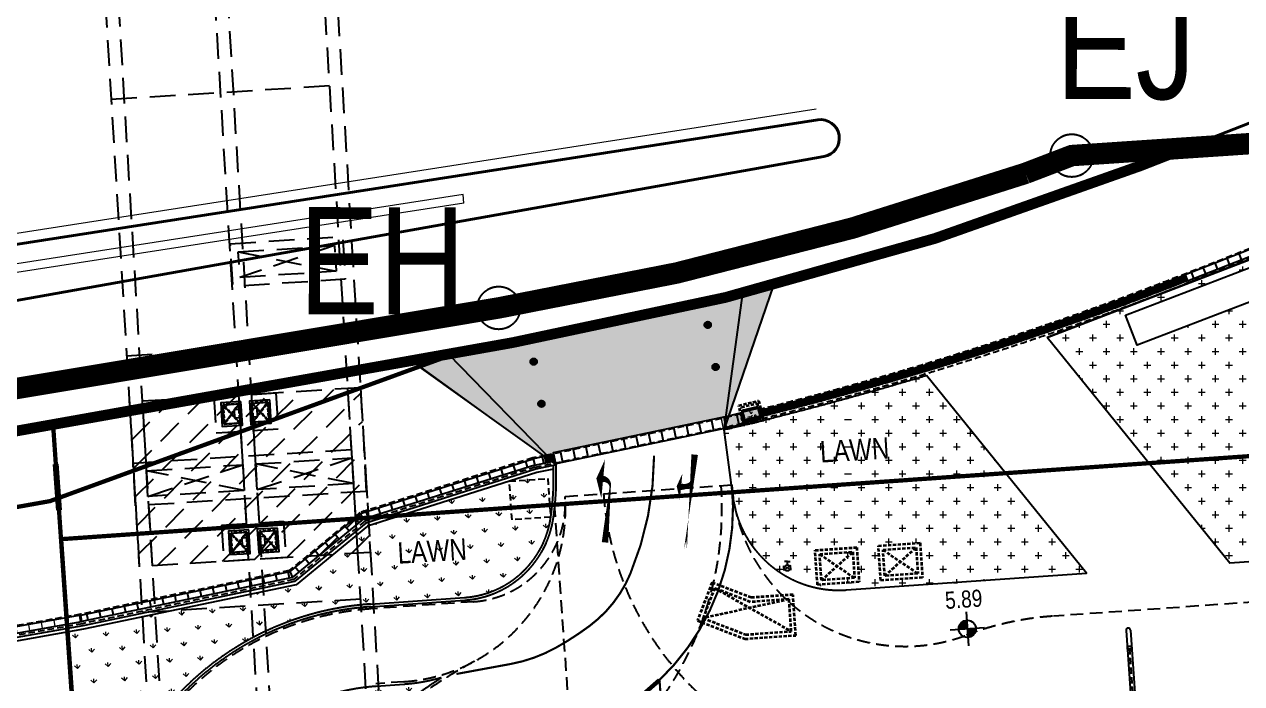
# Model space of a CAD drawing. Header units: millimetres. Extents: x 834681283 to 835686922, y 817551134 to 819407044.
# Drawn here: x 835510607 to 835567402, y 818195962 to 818226744 of the extents above; entities that cross this region are included whole.
import ezdxf
from ezdxf.enums import TextEntityAlignment as Align
from ezdxf.xclip import XClip

# ---------------------------------------------------------------- set-up
doc = ezdxf.new("R2010")
doc.units = ezdxf.units.MM
doc.header["$LTSCALE"] = 1200
doc.header["$MEASUREMENT"] = 0
doc.header["$XCLIPFRAME"] = 0
for name, pattern in [('12027_SITE$0$DGN Style 4', [76.563414, 38.257796, -19.128898, 0.047822, -19.128898]), ('12027_SITE$0$HIDDEN', [0.375, 0.25, -0.125]), ('P01-MAAN-P-EVA$0$DGN Style 4', [76.563414, 38.257796, -19.128898, 0.047822, -19.128898]), ('P01-MAAN-P-EVA$0$HIDDENX2', [0.75, 0.5, -0.25]), ('P01-MAGP-EVA-GREENERY$0$DASHED', [0.75, 0.5, -0.25]), ('P01-MAGP-EVA-GREENERY$0$DASHEDX2', [1.5, 1, -0.5]), ('P01-MAGP-EVA-GREENERY$0$DOT', [0.25, 0, -0.25]), ('P01-MAGP-EVA-GREENERY$0$HIDDEN', [0.375, 0.25, -0.125]), ('P01-MAGP-EVA-GREENERY$0$HIDDEN2', [0.1875, 0.125, -0.0625]), ('P01-MAGP-EVA-GREENERY$0$HIDDENX2', [0.75, 0.5, -0.25]), ('P01-MAGP-EVA-GREENERY$0$M_RM1104', [6, 4, -2]), ('P01-MAGP-EVA-GREENERY$0$M_RM1106', [0.9, 0.6, -0.3]), ('SITE BOUNDARY$0$CENTER', [2, 1.25, -0.25, 0.25, -0.25]), ('SITE BOUNDARY$0$DASHDOT', [1, 0.5, -0.25, 0, -0.25]), ('SITE BOUNDARY$0$PHANTOM', [2.5, 1.25, -0.25, 0.25, -0.25, 0.25, -0.25])]:
    doc.linetypes.add(name, pattern=pattern)
doc.layers.get('Defpoints').update_dxf_attribs({"color": 15})
for name, color, linetype, lineweight in [('12027_SITE$0$AR-SIMS_BL_', 1, '12027_SITE$0$DGN Style 4', 140), ('12027_SITE$0$MCA180__', 7, 'Continuous', 0), ('12027_SITE$0$MCA813__', 7, 'Continuous', 0), ('12027_SITE$0$MCA832_S', 7, 'Continuous', 0), ('P01-MAAN-P-EVA$0$AR-F-LEV_AR_BS_', 4, 'Continuous', 25), ('P01-MAAN-P-EVA$0$AR-SIMS_BL_', 1, 'P01-MAAN-P-EVA$0$DGN Style 4', 140), ('P01-MAGP-EVA-GREENERY$0$AR-HATCH_AR_', 8, 'Continuous', 13), ('P01-MAGP-EVA-GREENERY$0$DR-FLD', 8, 'Continuous', 25), ('P01-MAGP-EVA-GREENERY$0$DR-PIT', 8, 'P01-MAGP-EVA-GREENERY$0$HIDDEN2', 35), ('P01-MAGP-EVA-GREENERY$0$FH-AR', 3, 'Continuous', 25), ('P01-MAGP-P-RF$0$AR-ROOF_AR_BS_MI_', 3, 'Continuous', 18), ('RLP064_C061', 61, 'Continuous', 13), ('RLP064_C201', 201, 'Continuous', 13), ('SITE BOUNDARY$0$AR-SIMS_BL_400', 1, 'SITE BOUNDARY$0$PHANTOM', 140)]:
    doc.layers.add(name, color=color, linetype=linetype, lineweight=lineweight)
for name, color, linetype in [('P01-MAAN-P-EVA$0$AW-TXT-FS', 4, 'Continuous'), ('P01-MAGP-EVA-GREENERY$0$0L_BOLLARD', 8, 'Continuous'), ('P01-MAGP-EVA-GREENERY$0$0L_UTIL_MANHOLE COVER', 8, 'Continuous'), ('P01-MAGP-EVA-GREENERY$0$AR-CRASH GATE', 7, 'Continuous'), ('P01-MAGP-EVA-GREENERY$0$AR-FS-AR-EVA', 8, 'Continuous'), ('P01-MAGP-EVA-GREENERY$0$AR-LANDS_AR_MI_', 9, 'Continuous'), ('P01-MAGP-EVA-GREENERY$0$AR-ROAD_AR_BS_MI_', 9, 'Continuous'), ('P01-MAGP-EVA-GREENERY$0$BOX-CULVERT', 8, 'P01-MAGP-EVA-GREENERY$0$DASHED'), ('P01-MAGP-EVA-GREENERY$0$Landscape signage', 8, 'P01-MAGP-EVA-GREENERY$0$HIDDEN'), ('P01-MAGP-EVA-GREENERY$0$MVA_MARKING', 254, 'Continuous'), ('P01-MAGP-EVA-GREENERY$0$RLP832', 9, 'Continuous'), ('P01-MAGP-EVA-GREENERY$0$SURFACE CHANNEL', 8, 'Continuous'), ('SITE BOUNDARY$0$AR-SIMS_BL_SB_400', 4, 'SITE BOUNDARY$0$PHANTOM'), ('SITE BOUNDARY$0$XIQU-RLP0830A', 6, 'Continuous')]:
    doc.layers.add(name, color=color, linetype=linetype)
doc.layers.add('P01-MAGP-EVA-GREENERY$0$0L_UTIL_MANHOLE LID SIZE', color=8, linetype='Continuous', plot=False)
doc.layers.get('P01-MAGP-EVA-GREENERY$0$BOX-CULVERT').off()
doc.styles.add('P01-MAAN-P-EVA$0$ARIAL', font='arial.ttf', dxfattribs={"width": 0.8})
doc.styles.add('P01-MAAN-P-EVA$0$RLP-SIMPLEX', font='simplex.shx', dxfattribs={"width": 0.8})
doc.styles.add('P01-MAAN-P-EVA$0$Style-Arial', font='arial.ttf')
doc.styles.add('P01-MAGP-EVA-GREENERY$0$simplex', font='SIMPLEX.shx', dxfattribs={"width": 0.8})
doc.styles.add('SITE BOUNDARY$0$CAD_2500_2.5mm', font='arial.ttf', dxfattribs={"height": 6.25})

# ---------------------------------------------------------------- blocks, each defined once
blk = doc.blocks.new('P01-MAAN-P-EVA$0$LEV1')
for p, q in [((0, 2), (0, -2)), ((-2, 0), (2, 0)), ((-1, 0.05), (0, 0.05)), ((-0.99, 0.15), (0, 0.15)), ((-0.97, 0.25), (0, 0.25)), ((1, -0.05), (0, -0.05)), ((0.99, -0.15), (0, -0.15)), ((0.97, -0.25), (0, -0.25)), ((0.94, -0.35), (0, -0.35)), ((0.9, -0.45), (0, -0.45)), ((0.84, -0.55), (0, -0.55)), ((0.76, -0.65), (0, -0.65)), ((0.67, -0.75), (0, -0.75)), ((0.53, -0.85), (0, -0.85)), ((0.33, -0.95), (0, -0.95))]:
    blk.add_line(p, q)
blk.add_circle((0, 0), 1)
blk = doc.blocks.new('P01-MAAN-P-EVA$0$F-LEV')
for p, q in [((-0.94, 0.35), (0, 0.35)), ((-0.9, 0.45), (0, 0.45)), ((-0.84, 0.55), (0, 0.55)), ((-0.76, 0.65), (0, 0.65)), ((-0.67, 0.75), (0, 0.75)), ((-0.53, 0.85), (0, 0.85)), ((-0.33, 0.95), (0, 0.95))]:
    blk.add_line(p, q)
blk.add_blockref('P01-MAAN-P-EVA$0$LEV1', (0, 0))
at = {"style": 'P01-MAAN-P-EVA$0$RLP-SIMPLEX', "width": 0.8}
blk.add_attdef('FFL', (1.5, 1), '', height=2, dxfattribs=at)
blk = doc.blocks.new('P01-MAAN-P-EVA')
at = {"layer": 'P01-MAAN-P-EVA$0$AR-SIMS_BL_'}
blk.add_line((835518637, 818112408.8), (835512079.1, 818206216.4), dxfattribs=at)
at = {"layer": 'P01-MAAN-P-EVA$0$AR-SIMS_BL_', "linetype": 'P01-MAAN-P-EVA$0$HIDDENX2'}
blk.add_lwpolyline([(835628339.8, 818195782.3, 200, 200, 0), (835627293.7, 818210745.8, 200, 200, 0), (835512324.3, 818202708.3, 200, 200, 0), (835518637, 818112408.8, 200, 200, 0), (835527615.1, 818113036.4, 200, 200, 0), (835522348.5, 818188372.5, 200, 200, 0), (835628339.8, 818195782.3, 0, 0, 0)], format="xyseb", close=True, dxfattribs=at)
at = {"layer": 'P01-MAAN-P-EVA$0$AR-F-LEV_AR_BS_'}
ref = blk.add_blockref('P01-MAAN-P-EVA$0$F-LEV', (835554601.3, 818198523.5), dxfattribs=dict(at, xscale=399.9999999886597, yscale=400.0000000000001, zscale=400.0000000000002, rotation=3.998588288781939))
ref.add_attrib('FFL', '5.89', dxfattribs={"layer": '0', "height": 800, "rotation": 3.99859, "style": 'P01-MAAN-P-EVA$0$Style-Arial', "width": 0.8}).set_placement((835554432.9, 818199906.3), align=Align.MIDDLE)
at = {"layer": 'P01-MAAN-P-EVA$0$AW-TXT-FS', "style": 'P01-MAAN-P-EVA$0$ARIAL', "width": 0.8}
for p in [(835547760.6, 818206281.9), (835528052.2, 818201558.9)]:
    blk.add_text('LAWN', height=1000, rotation=3.41721, dxfattribs=at).set_placement(p)
blk = doc.blocks.new('12027_SITE$0$A$C313F75FB')
at = {"layer": '12027_SITE$0$MCA180__', "linetype": 'Continuous', "lineweight": 13}
for p, q in [((835225.107, 818198.058), (835144.197, 818185.465)), ((835225.138, 818197.658), (835225.107, 818198.058)), ((835225.138, 818197.658), (835143.731, 818184.988))]:
    blk.add_line(p, q, dxfattribs=at)
at = {"layer": '12027_SITE$0$MCA813__', "linetype": 'Continuous', "lineweight": 40}
for p, q in [((835256.687, 818199.396), (835277, 818207.345)), ((835241.647, 818201.543), (835144.131, 818186.366)), ((835149.16, 818183.29), (835241.933, 818199.827)), ((835144.662, 818176.393), (835227.402, 818191.142))]:
    blk.add_line(p, q, dxfattribs=at)
for centre, major_axis, start_param, end_param in [((835241.78, 818200.684), (-0.134, 0.86), 3.163592, 6.283185), ((835200.201, 818343.737), (27.201, -152.595), 0, 0.196617)]:
    blk.add_ellipse(centre, major_axis=major_axis, ratio=1, start_param=start_param, end_param=end_param, dxfattribs=at)
at = {"layer": '12027_SITE$0$MCA832_S', "lineweight": 0}
blk.add_line((835241.57, 818202.037), (835143.797, 818186.82), dxfattribs=at)
blk = doc.blocks.new('12027_SITE')
at = {"layer": '12027_SITE$0$AR-SIMS_BL_', "linetype": '12027_SITE$0$HIDDEN'}
blk.add_blockref('12027_SITE$0$A$C313F75FB', (0, 0), dxfattribs=at)
blk = doc.blocks.new('SITE BOUNDARY$0$x-boundary')
at = {"layer": 'Defpoints', "color": 30, "linetype": 'SITE BOUNDARY$0$DASHDOT', "const_width": 1, "flags": 128}
blk.add_lwpolyline([(834949.395, 818181.613), (834966.122, 818181.875), (835118.343, 818191.353), (835121.711, 818191.558, 0.347225), (835144.526, 818179.01), (835205.839, 818189.264), (835226.76, 818192.763, 0.042367), (835251.344, 818199.05), (835253.496, 818199.875), (835336.548, 818205.447), (835336.791, 818204.998), (835338.006, 818193.445), (835338.387, 818177.043), (835337.676, 818162.317), (835336.374, 818150.707), (835335.943, 818146.535), (835335.078, 818138.01), (835334.561, 818125.55), (835334.745, 818110.371), (835335.806, 818094.515), (835339.776, 818071.453), (835344.225, 818019.246), (835265.008, 818008.157), (835250.145, 818006.082), (835219.515, 818003.188), (835170.783, 817998.958), (834937.715, 817969.156), (834936.337, 817964.534), (834919.733, 817960.869), (834910.448, 817961.875), (834892.261, 817958.575), (834867.11, 817956.158), (834854.763, 817954.218), (834831.796, 817952.938), (834809.122, 817948.913), (834805.332, 817949.701), (834786.498, 817945.16), (834739.363, 817940.207), (834722.401, 817937.921), (834717.894, 817936.649), (834708.259, 817935.049), (834694.581, 817933.509), (834687.683, 817936.854), (834552.251, 817919.489), (834427.481, 817871.856), (834422.426, 817865.906), (834398.36, 817846.374), (834371.127, 817819.016), (834357.334, 817802.65), (834345.46, 817778.03), (834335.418, 817757.919, -0.305542), (834321.131, 817746.233), (834302.565, 817746.008), (834292.36, 817748.208), (834267.601, 817746.622), (834095.099, 817746.458), (834084.478, 817748.749), (834079.554, 817752.524), (834078.066, 817752.62), (834069.088, 817746.181), (834066.211, 817746.056), (834061.445, 817746.773), (834056.724, 817746.618), (834047.613, 817747.372), (834032.031, 817756.594), (834014.286, 817769.672), (833995.217, 817786.385), (833980.295, 817801.763), (833962.533, 817823.975), (833953.531, 817838.011), (833947.358, 817854.992), (833946.924, 818070.715, -0.215451), (834003.567, 818209.662), (834003.513, 818271.667), (834240.006, 818271.909), (834328.819, 818399.503), (834368.25, 818372.187), (834334.004, 818320.998), (834339.839, 818317.115, -0.414936), (834340.67, 818312.948), (834325.104, 818289.698, -0.340589), (834311.223, 818285.028, 0.384724), (834290.258, 818276.096, -0.045806), (834261.132, 818214.492), (834162.98, 818056.875, 0.235693), (834159.885, 818024.2), (834158.346, 818022.405, 0.210269), (834181.316, 818000.738), (834182.813, 818002.485, 0.231174), (834214.984, 818007.15), (834353.47, 818101.509, 0.025637), (834365.516, 818111.305), (834369.302, 818114.837), (834377.863, 818123.104, -0.417894), (834382.132, 818123.056), (834386.22, 818118.822, 0.426202), (834389.128, 818118.69), (834428.79, 818156.989, -0.5376), (834433.676, 818155.904), (834433.728, 818152.487), (834438.28, 818169.875), (834460.825, 818185.639, -0.390173), (834489.68, 818188.941), (834492.812, 818186.375), (834497.75, 818181.812, 0.125108), (834546.312, 818161.687), (834570.562, 818158.5), (834615.062, 818157.312), (834652.562, 818159.937), (834669.681, 818161.906), (834700.217, 818162.108), (834709.828, 818162.672), (834837.985, 818163.521, 0.026444), (834854.445, 818164.502, 0.001857), (834855.596, 818164.636, 0.055256), (834860.316, 818165.742, 0.231086), (834874.017, 818180.131), (834880.689, 818180.535), (834904.743, 818180.912, 0.077312), (834909.186, 818172.281, 0.267536), (834920.03, 818167.46, 0.036377), (834937.244, 818170.544, 0.249417)], format="xyb", close=True, dxfattribs=at)
at = {"layer": 'Defpoints', "color": 30}
for centre in [(835253.496, 818199.875), (835226.76, 818192.763)]:
    blk.add_circle(centre, 1, dxfattribs=at)
at = {"layer": 'Defpoints', "color": 30, "style": 'SITE BOUNDARY$0$CAD_2500_2.5mm', "oblique": 360, "width": 0.8}
for s, p in [('EJ', (835252.75, 818202.521)), ('EH', (835217.44, 818192.47))]:
    blk.add_text(s, height=5, rotation=359.9092, dxfattribs=at).set_placement(p)
blk = doc.blocks.new('SITE BOUNDARY')
at = {"layer": 'SITE BOUNDARY$0$AR-SIMS_BL_400', "ltscale": 3, "const_width": 0.2}
for points in [[(835205.968, 818187.322), (835227.402, 818191.142, 0.049194), (835256.687, 818199.396), (835258.823, 818200.232), (835285.938, 818202.051), (835285.973, 818201.416), (835309.272, 818202.672), (835309.221, 818203.614), (835336.548, 818205.448), (835336.791, 818204.998), (835338.006, 818193.445), (835338.387, 818177.043), (835337.676, 818162.317), (835336.374, 818150.707), (835335.943, 818146.535), (835335.078, 818138.01), (835334.561, 818125.55), (835334.745, 818110.371), (835335.616, 818097.309), (835212.761, 818088.72)], [(835118.338, 818191.353), (835119.728, 818191.437, 0.375991), (835144.662, 818176.393), (835205.968, 818187.322), (835212.761, 818088.72), (835125.938, 818082.65)]]:
    blk.add_lwpolyline(points, format="xyb", close=True, dxfattribs=at)
at = {"layer": 'SITE BOUNDARY$0$AR-SIMS_BL_SB_400', "ltscale": 5, "const_width": 0.5}
blk.add_lwpolyline([(835144.662, 818176.393), (835227.402, 818191.142, 0.049194), (835256.687, 818199.396), (835258.823, 818200.232), (835285.938, 818202.051), (835285.973, 818201.416), (835309.272, 818202.672), (835309.221, 818203.614), (835336.548, 818205.448), (835336.791, 818204.998), (835338.006, 818193.445), (835338.387, 818177.043), (835337.676, 818162.317), (835336.374, 818150.707), (835335.943, 818146.535), (835335.078, 818138.01), (835334.561, 818125.55), (835334.745, 818110.371), (835335.616, 818097.309), (835335.806, 818094.515), (835339.776, 818071.453)], format="xyb", dxfattribs=at)
at = {"layer": 'SITE BOUNDARY$0$XIQU-RLP0830A', "color": 212, "linetype": 'SITE BOUNDARY$0$CENTER', "ltscale": 0.8, "true_color": 0xb300b3, "const_width": 0.2}
blk.add_lwpolyline([(835330.914, 818205.071), (835309.221, 818203.62), (835309.272, 818202.672), (835285.973, 818201.416), (835285.937, 818202.064), (835270.836, 818201.054), (835270.837, 818201.037), (835258.823, 818200.231), (835256.687, 818199.395, -0.005307), (835253.611, 818198.229, -0.043875), (835227.402, 818191.141), (835224.898, 818190.695), (835205.822, 818183.743), (835192.754, 818181.413), (835202.739, 818150.94), (835191.844, 818148.372), (835179.214, 818138.785), (835194.734, 818069.578)], format="xyb", dxfattribs=at)
at = {"layer": 'Defpoints'}
blk.add_blockref('SITE BOUNDARY$0$x-boundary', (0, 0), dxfattribs=at)
blk = doc.blocks.new('P01-MAGP-P-RF')
at = {"layer": 'P01-MAGP-P-RF$0$AR-ROOF_AR_BS_MI_'}
blk.add_lwpolyline([(835256002, 818192419), (835264779, 818195785), (835265316, 818194384), (835256539, 818191019)], close=True, dxfattribs=at)
blk = doc.blocks.new('P01-MAGP-EVA-GREENERY$0$CRASH GATE')
at = {"layer": 'Defpoints', "linetype": 'P01-MAGP-EVA-GREENERY$0$HIDDEN'}
blk.add_line((0, 1287), (0, -1287), dxfattribs=at)
at = {"layer": 'P01-MAGP-EVA-GREENERY$0$AR-CRASH GATE', "ltscale": 0.15}
for p, q in [((-100, 2129), (-100, -2129)), ((100, 2129), (100, -2129))]:
    blk.add_line(p, q, dxfattribs=at)
for centre in [(0, 1287), (0, -1287)]:
    blk.add_circle(centre, 100, dxfattribs=at)
for centre, start, end in [((0, 2129), 0, 180), ((0, -2129), 180, 0)]:
    blk.add_arc(centre, 100, start, end, dxfattribs=at)
blk = doc.blocks.new('P01-MAGP-EVA-GREENERY$0$EXISTING STREET FIRE HYDRANT')
for p, q in [((0, 1496), (-673, 1496)), ((0, 688), (0, 1496)), ((0, 1496), (673, 1496))]:
    blk.add_line(p, q)
blk.add_circle((0, 0), 688)
blk = doc.blocks.new('P01-MAGP-EVA-GREENERY$0$BOX-CULVERT LINE')
at = {"layer": 'Defpoints', "linetype": 'P01-MAGP-EVA-GREENERY$0$DASHEDX2'}
for p, q in [((835213062, 818214572), (835225177, 818012903)), ((835213658, 818214668), (835225776, 818012939)), ((835207973, 818214240), (835218150, 818044836)), ((835208572, 818214279), (835218749, 818044872)), ((835218644, 818206715), (835228331, 818045448)), ((835219249, 818206645), (835228930, 818045484)), ((835218859, 818203126), (835208679, 818202491)), ((835219098, 818195672), (835214685, 818194185)), ((835214607, 818195382), (835219175, 818194474)), ((835219579, 818191147), (835209398, 818190512)), ((835220307, 818189038), (835209527, 818188366)), ((835209954, 818181261), (835217560, 818188867)), ((835210840, 818180733), (835219068, 818188961)), ((835219707, 818189012), (835219879, 818186156)), ((835220306, 818189049), (835220768, 818181363)), ((835209527, 818188377), (835209989, 818180680)), ((835209638, 818186601), (835211527, 818188490)), ((835209721, 818185270), (835213035, 818188584)), ((835209804, 818183939), (835214555, 818188690)), ((835209887, 818182608), (835216052, 818188773)), ((835210128, 818188414), (835210299, 818185558)), ((835212359, 818180828), (835220321, 818188790)), ((835213470, 818188611), (835216364, 818188792)), ((835213470, 818188611), (835213572, 818186915)), ((835213893, 818188237), (835214642, 818188284)), ((835214642, 818188284), (835213947, 818187339)), ((835214642, 818188284), (835214695, 818187385)), ((835214642, 818188284), (835214642, 818188284)), ((835215240, 818188321), (835215989, 818188368)), ((835216043, 818187469), (835215240, 818188321)), ((835215294, 818187423), (835215240, 818188321)), ((835215989, 818188368), (835215294, 818187423)), ((835215989, 818188368), (835216043, 818187469)), ((835215989, 818188368), (835215989, 818188368)), ((835216364, 818188792), (835216466, 818187095)), ((835213893, 818188237), (835214695, 818187385)), ((835213947, 818187339), (835213893, 818188237)), ((835215484, 818188086), (835215254, 818188072)), ((835215509, 818187687), (835215484, 818188086)), ((835213869, 818180933), (835220404, 818187468)), ((835214695, 818187385), (835213947, 818187339)), ((835215279, 818187672), (835215509, 818187687)), ((835216043, 818187469), (835215294, 818187423)), ((835216466, 818187095), (835213572, 818186915)), ((835214719, 818186986), (835214788, 818185839)), ((835215318, 818187023), (835215387, 818185876)), ((835209698, 818185521), (835220478, 818186193)), ((835215365, 818181015), (835220488, 818186137)), ((835220598, 818184197), (835220478, 818186193)), ((835209818, 818183525), (835209698, 818185521)), ((835210321, 818185159), (835214813, 818185439)), ((835210396, 818183961), (835214813, 818185439)), ((835214813, 818185439), (835214887, 818184242)), ((835215411, 818185477), (835219903, 818185757)), ((835219977, 818184559), (835215411, 818185477)), ((835215486, 818184279), (835215411, 818185477)), ((835215411, 818185477), (835215411, 818185477)), ((835215486, 818184279), (835219903, 818185757)), ((835219903, 818185757), (835219977, 818184559)), ((835214887, 818184242), (835210321, 818185159)), ((835210396, 818183961), (835210321, 818185159)), ((835210321, 818185159), (835210321, 818185159)), ((835219977, 818184559), (835215486, 818184279)), ((835216874, 818181109), (835220561, 818184797)), ((835220598, 818184197), (835209818, 818183525)), ((835214887, 818184242), (835210396, 818183961)), ((835214908, 818183842), (835214977, 818182694)), ((835215507, 818183879), (835215576, 818182732)), ((835219998, 818184160), (835220169, 818181326)), ((835210419, 818183562), (835210590, 818180717)), ((835218382, 818181203), (835220654, 818183475)), ((835213830, 818182623), (835216725, 818182803)), ((835213830, 818182623), (835213931, 818180926)), ((835216725, 818182803), (835216827, 818181106)), ((835214253, 818182248), (835215001, 818182295)), ((835214253, 818182248), (835215055, 818181397)), ((835214307, 818181350), (835214253, 818182248)), ((835215001, 818182295), (835214307, 818181350)), ((835215001, 818182295), (835215055, 818181397)), ((835215001, 818182295), (835215001, 818182295)), ((835215600, 818182332), (835216349, 818182379)), ((835216403, 818181481), (835215600, 818182332)), ((835215654, 818181434), (835215600, 818182332)), ((835215844, 818182097), (835215614, 818182083)), ((835216349, 818182379), (835215654, 818181434)), ((835215869, 818181698), (835215844, 818182097)), ((835216349, 818182379), (835216403, 818181481)), ((835216349, 818182379), (835216349, 818182379)), ((835219890, 818181297), (835220722, 818182129)), ((835215639, 818181684), (835215869, 818181698)), ((835216403, 818181481), (835215654, 818181434)), ((835220768, 818181352), (835209989, 818180680)), ((835216827, 818181106), (835213931, 818180926)), ((835215055, 818181397), (835214307, 818181350)), ((835220326, 818179170), (835210118, 818178534))]:
    blk.add_line(p, q, dxfattribs=at)
at = {"layer": 'Defpoints', "linetype": 'P01-MAGP-EVA-GREENERY$0$DASHEDX2', "extrusion": (0, 0, -1)}
for p, q in [((835214424, 818188020), (835214654, 818188034)), ((835214449, 818187621), (835214424, 818188020)), ((835214679, 818187635), (835214449, 818187621)), ((835214787, 818182031), (835215016, 818182045)), ((835214812, 818181631), (835214787, 818182031)), ((835215041, 818181646), (835214812, 818181631))]:
    blk.add_line(p, q, dxfattribs=at)
at = {"layer": 'Defpoints', "linetype": 'P01-MAGP-EVA-GREENERY$0$DASHEDX2', "flags": 128}
for points in [[(835214232, 818195759), (835219471, 818196097), (835219600, 818194101), (835214361, 818193763), (835214232, 818195759)], [(835214607, 818195382), (835219098, 818195672), (835219175, 818194474), (835214685, 818194185), (835214607, 818195382)]]:
    blk.add_lwpolyline(points, dxfattribs=at)
blk = doc.blocks.new('P01-MAGP-EVA-GREENERY$0$RM1019')
blk.add_lwpolyline([(-0.322, -0.924, 0, 1.829, 0), (-0.004, -0.924, 0.305, 0.061, -0.386949), (0.358, -1.254, 0.061, 0.305, 0), (0.358, -3.865, 0.305, 0.305, 0)], format="xyseb")
blk = doc.blocks.new('P01-MAGP-EVA-GREENERY$0$RM1025')
for points in [[(0, 0, 0, 0.488, 0), (0, -1.559, 0.061, 0.305, 0), (0, -4, 0.305, 0.305, 0)], [(0.484, -2.449, 1.219, 0, 0), (0.694, -2.449, 0, 0, 0)], [(0, -2.726, 0.122, 0.305, -0.284242), (0.484, -2.449, 0.305, 0.305, 0.498853)]]:
    blk.add_lwpolyline(points, format="xyseb")
blk = doc.blocks.new('P01-MAGP-EVA-GREENERY$0$MVA_MARKING')
at = {"layer": 'P01-MAGP-EVA-GREENERY$0$MVA_MARKING', "linetype": 'P01-MAGP-EVA-GREENERY$0$M_RM1104', "const_width": 100, "flags": 128}
blk.add_lwpolyline([(835224785, 818175673), (835227324, 818176141, 0.081924), (835229429, 818176900, 0.032781), (835231000, 818177918, 0.134918), (835232901, 818180357, 0.097984), (835234008, 818185861, 0.097984)], format="xyb", dxfattribs=at)
at = {"layer": 'P01-MAGP-EVA-GREENERY$0$MVA_MARKING', "linetype": 'P01-MAGP-EVA-GREENERY$0$M_RM1106', "flags": 128}
for points, const_width in [([(835234261, 818175392, 0.230365), (835237636, 818184500)], 100), ([(835227959, 818171844), (835231181, 818173308, 0.084378), (835234262, 818175392, 0.078397)], 200)]:
    blk.add_lwpolyline(points, format="xyb", dxfattribs=dict(at, const_width=const_width))
at = {"layer": 'P01-MAGP-EVA-GREENERY$0$MVA_MARKING', "linetype": 'P01-MAGP-EVA-GREENERY$0$M_RM1104', "const_width": 100}
blk.add_lwpolyline([(835234698, 818169142), (835234262, 818175392)], dxfattribs=at)
at = {"layer": 'P01-MAGP-EVA-GREENERY$0$MVA_MARKING'}
for name, p, xscale, yscale, zscale, rotation in [('P01-MAGP-EVA-GREENERY$0$RM1025', (835235514, 818181933), 1000.000000000002, 1000.000000000002, 1000.000000000002, 174.4397944568414), ('P01-MAGP-EVA-GREENERY$0$RM1019', (835231722, 818185696), 999.9999999999991, 999.9999999999991, 999.9999999999991, 354.6570152347518)]:
    blk.add_blockref(name, p, dxfattribs=dict(at, xscale=xscale, yscale=yscale, zscale=zscale, rotation=rotation))
blk = doc.blocks.new('P01-MAGP-EVA-GREENERY$0$CATCHPIT COVER')
at = {"layer": 'Defpoints', "ltscale": 25.4}
for points in [[(-1, 0), (749, 0), (749, -75), (-1, -75)], [(-1, -75), (749, -75), (749, -475), (-1, -475)], [(-1, -475), (749, -475), (749, -550), (-1, -550)], [(7, -83), (741, -83), (741, -467), (7, -467)]]:
    blk.add_lwpolyline(points, close=True, dxfattribs=at)
for points in [[(599, -75), (674, -75)], [(599, -475), (674, -475)]]:
    blk.add_lwpolyline(points, dxfattribs=at)
at = {"layer": 'P01-MAGP-EVA-GREENERY$0$0L_UTIL_MANHOLE LID SIZE', "ltscale": 25.4}
for points in [[(149, -75), (74, -75)], [(149, -475), (74, -475)]]:
    blk.add_lwpolyline(points, dxfattribs=at)
at = {"layer": 'P01-MAGP-EVA-GREENERY$0$DR-PIT', "linetype": 'P01-MAGP-EVA-GREENERY$0$HIDDEN2'}
for points in [[(849, -700), (-101, -700), (-101, 250), (849, 248)], [(749, -600), (-1, -600), (-1, 150), (749, 148)]]:
    blk.add_lwpolyline(points, close=True, dxfattribs=at)
at = {"layer": 'Defpoints', "ltscale": 25.4, "insert": (377, -305), "char_height": 200, "attachment_point": 5, "style": 'P01-MAGP-EVA-GREENERY$0$simplex'}
blk.add_mtext_dynamic_manual_height_columns('C\\P750', width=936.64, gutter_width=2.5, heights=[0], dxfattribs=at)
blk = doc.blocks.new('P01-MAGP-EVA-GREENERY')
at = {"layer": 'P01-MAGP-EVA-GREENERY$0$AR-HATCH_AR_'}
h = blk.add_hatch(dxfattribs=at)
h.set_pattern_fill('CROSS', color=256, scale=100, style=0)
h.set_pattern_definition([(360, (0, 2e-22), (635, 635), [317.5, -952.5]), (90, (158.75, -158.75), (-635, 635), [317.5, -952.5])])
h.paths.add_polyline_path([(835252345, 818191384), (835272279, 818199055), (835285595, 818182574), (835260876, 818180848)])
h.paths.add_polyline_path([(835256002, 818192419), (835264779, 818195785), (835265316, 818194384), (835256539, 818191019)], flags=16)
h = blk.add_hatch(dxfattribs=at)
h.set_pattern_fill('CROSS', color=256, scale=100, style=0)
h.set_pattern_definition([(360, (0, 2e-22), (635, 635), [317.5, -952.5]), (90, (158.75, -158.75), (-635, 635), [317.5, -952.5])])
h.paths.add_polyline_path([(835241635, 818179833), (835241522, 818181449), (835243462, 818181585), (835243575, 818179969)], flags=16)
edge = h.paths.add_edge_path()
edge.add_arc((835201657, 818338638), 155698, 283.22019, 286.8202)
edge.add_line((835246711, 818189601), (835254179, 818180378))
edge.add_line((835254179, 818180378), (835242991, 818179596))
edge.add_arc((835242643, 818184584), 5000, 187.8499, 273.9989, ccw=False)
edge.add_line((835237689, 818183901), (835237471, 818185463))
edge.add_line((835237471, 818185463), (835237264, 818187066))
h.paths.add_polyline_path([(835244588, 818180040), (835244475, 818181656), (835246415, 818181791), (835246528, 818180175)], flags=16)
h = blk.add_hatch(dxfattribs=at)
h.set_pattern_fill('GRASS', color=256, scale=40, style=0)
h.set_pattern_definition([(93.999, (835214888.65, 818166455.2), (-766.773, 666.57), [190.5, -1246.34]), (48.999, (835214888.7, 818166455.2), (-766.773, 666.57), [190.5, -825.5]), (138.999, (835214888.7, 818166455.2), (-666.57, -766.773), [190.5, -825.5])])
edge = h.paths.add_edge_path()
edge.add_line((835229316, 818185238), (835228532, 818185074))
edge.add_line((835228532, 818185074), (835220634, 818182567))
edge.add_line((835220634, 818182567), (835217302, 818179836))
edge.add_line((835217302, 818179836), (835207384, 818177760))
edge.add_line((835207384, 818177760), (835206634, 818177627))
edge.add_line((835206634, 818177627), (835208852, 818145909))
edge.add_line((835208852, 818145909), (835213809, 818146256))
edge.add_line((835213809, 818146256), (835213571, 818149663))
edge.add_arc((835210204, 818149428), 3375, 3.9989, 43.9989)
edge.add_line((835212632, 818151772), (835210474, 818154007))
edge.add_arc((835215743, 818159095), 7325, 183.9989, 223.9989, ccw=False)
edge.add_line((835208436, 818158584), (835208037, 818164288))
edge.add_arc((835221729, 818165245), 13725, 93.999, 183.999, ccw=False)
edge.add_line((835220772, 818178936), (835225160, 818179243))
edge.add_arc((835224857, 818183608), 4375, 273.9727, 349.3888)
edge.add_line((835229157, 818182802), (835229219, 818183225))
edge.add_line((835229219, 818183225), (835229294, 818184002))
edge.add_line((835229294, 818184002), (835229319, 818184548))
edge.add_line((835229319, 818184548), (835229316, 818185238))
h.paths.add_polyline_path([(835212071, 818152127), (835209577, 818151953), (835209695, 818150256), (835212189, 818150431)], flags=16)
h = blk.add_hatch(dxfattribs=at)
h.set_pattern_fill('_USER', color=256, scale=600, angle=90, pattern_type=0)
h.set_pattern_definition([(100.121, (835207257.6, 818178413.36), (-590.663, -105.438), [])])
h.paths.add_polyline_path([(835194578, 818175845), (835207315, 818178119), (835207258, 818178413), (835194484, 818176133)])
h = blk.add_hatch(dxfattribs=at)
h.set_pattern_fill('GRASS', color=256, scale=40, style=0)
h.set_pattern_definition([(93.9989672, (0, 0), (-766.7729181, 666.56979518), [190.5, -1246.3409792]), (48.9989672, (0, 0), (-766.7729182, 666.5697953), [190.5, -825.5]), (138.9989672, (0, 0), (-666.5697953, -766.7729182), [190.5, -825.5])])
edge = h.paths.add_edge_path()
edge.add_arc((835221767, 818183421), 8255, 274.0337, 286.2326, ccw=False)
edge.add_line((835222348, 818175187), (835221040, 818175096))
edge.add_arc((835221731, 818165240), 9880, 94.0107, 182.5381)
edge.add_arc((835211960, 818164809), 100, 93.9984, 183.999, ccw=False)
edge.add_line((835211954, 818164909), (835212353, 818164937))
edge.add_arc((835212360, 818164837), 100, 3.999, 93.9984, ccw=False)
edge.add_line((835212459, 818164844), (835212714, 818161203))
edge.add_arc((835212614, 818161196), 100, -85.6257, 3.999, ccw=False)
edge.add_line((835212622, 818161096), (835212222, 818161068))
edge.add_arc((835212215, 818161168), 100, 184.0007, 273.9984, ccw=False)
edge.add_line((835212115, 818161161), (835212277, 818158853))
edge.add_arc((835215829, 818159120), 3563, 184.301, 225.1026)
edge.add_arc((835236730, 818155780), 23430, 163.049, 178.0028, ccw=False)
edge.add_line((835214318, 818162611), (835213712, 818162835))
edge.add_arc((835213748, 818162939), 110, 160.1875, 250.7801, ccw=False)
edge.add_line((835213645, 818162976), (835214905, 818166391))
edge.add_arc((835214999, 818166357), 100, 69.7427, 159.7427, ccw=False)
edge.add_line((835215034, 818166451), (835215740, 818166190))
edge.add_arc((835236742, 818155770), 23445, 145.0591, 153.6115, ccw=False)
edge.add_arc((835236722, 818155784), 23420, 122.6841, 145.0591, ccw=False)
at = {"layer": 'P01-MAGP-EVA-GREENERY$0$DR-FLD'}
h = blk.add_hatch(dxfattribs=at)
h.set_pattern_fill('_USER', color=256, scale=600, angle=90, pattern_type=0)
h.set_pattern_definition([(111.3724, (835258792.4, 818194313.8), (-558.739, -218.657), [])])
h.paths.add_polyline_path([(835273163, 818199616), (835273054, 818199895), (835258792, 818194314), (835258902, 818194034), (835273163, 818199616)])
h = blk.add_hatch(dxfattribs=at)
h.set_pattern_fill('_USER', color=256, scale=600, angle=90, style=0, pattern_type=0)
h.set_pattern_definition([(101.817, (835233305.5, 818186854), (-587.284, -122.87), [])])
h.paths.add_polyline_path([(835229423, 818185480), (835229310, 818186018), (835237412, 818187713), (835238046, 818187866), (835238177, 818187331), (835237450, 818187159)])
h = blk.add_hatch(dxfattribs=at)
h.set_pattern_fill('_USER', color=256, scale=600, angle=90, pattern_type=0)
h.set_pattern_definition([(107.612, (835220311.1, 818183161.96), (-571.876, -181.543), [])])
h.paths.add_polyline_path([(835220311, 818183162), (835228365, 818185719), (835228441, 818185428), (835220457, 818182893)])
h = blk.add_hatch(dxfattribs=at)
h.set_pattern_fill('_USER', color=256, scale=600, angle=90, pattern_type=0)
h.set_pattern_definition([(101.8, (835228364.7, 818185718.6), (-587.32, -122.7), [])])
h.paths.add_polyline_path([(835228441, 818185428), (835229392, 818185626), (835229331, 818185920), (835228365, 818185718)])
h = blk.add_hatch(dxfattribs=at)
h.set_pattern_fill('_USER', color=256, scale=600, angle=90, pattern_type=0)
h.set_pattern_definition([(129.34, (835217140, 818180174.9), (-464.04, -380.35), [])])
h.paths.add_polyline_path([(835217140, 818180175), (835220457, 818182893), (835220311, 818183162), (835217007, 818180454)])
h = blk.add_hatch(dxfattribs=at)
h.set_pattern_fill('_USER', color=256, scale=600, angle=90, pattern_type=0)
h.set_pattern_definition([(101.8195, (835207682.4, 818178502.26), (-587.28, -122.897), [])])
h.paths.add_polyline_path([(835217140, 818180175), (835207315, 818178119), (835207258, 818178413), (835217007, 818180454)])
at = {"layer": 'P01-MAGP-EVA-GREENERY$0$0L_BOLLARD'}
for centre, radius in [((835236513, 818191972), 150), ((835236513, 818191972), 100), ((835228390, 818190254), 150), ((835228390, 818190254), 100), ((835236876, 818190005), 150), ((835236876, 818190005), 100), ((835228753, 818188287), 150), ((835228753, 818188287), 100)]:
    blk.add_circle(centre, radius, dxfattribs=at)
at = {"layer": 'P01-MAGP-EVA-GREENERY$0$0L_UTIL_MANHOLE COVER'}
for points in [[(835214735, 818188390), (835213787, 818188331), (835213853, 818187233), (835214801, 818187292)], [(835216083, 818188474), (835215135, 818188415), (835215200, 818187317), (835216149, 818187376)], [(835215095, 818182401), (835214147, 818182342), (835214213, 818181244), (835215161, 818181303)], [(835216442, 818182485), (835215494, 818182426), (835215560, 818181328), (835216508, 818181387)]]:
    blk.add_lwpolyline(points, close=True, dxfattribs=at)
at = {"layer": 'P01-MAGP-EVA-GREENERY$0$AR-FS-AR-EVA', "linetype": 'P01-MAGP-EVA-GREENERY$0$HIDDENX2'}
for p, q in [((835229855, 818183956), (835237636, 818184500)), ((835230285, 818170438), (835229347, 818183883)), ((835280966, 818180353), (835252642, 818178373)), ((835225587, 818179047), (835220787, 818178712)), ((835222339, 818175312), (835221031, 818175220))]:
    blk.add_line(p, q, dxfattribs=at)
for centre, radius, start, end in [((835221775, 818183393), 15400, 298.4338, 3.9926), ((835245716, 818185063), 8100, 183.9926, 290.7604), ((835221775, 818183393), 8100, 273.999, 3.9926), ((835225266, 818183636), 4600, 273.999, 3.9926), ((835245716, 818185063), 14100, 183.9926, 290.7604), ((835221729, 818165245), 13500, 93.999, 183.999), ((835253585, 818164305), 14100, 93.999, 110.7604), ((835236725, 818155780), 23300, 118.4338, 183.999)]:
    blk.add_arc(centre, radius, start, end, dxfattribs=at)
at = {"layer": 'P01-MAGP-EVA-GREENERY$0$AR-LANDS_AR_MI_'}
for p, q in [((835229433, 818185431), (835228490, 818185234)), ((835228490, 818185234), (835220554, 818182714)), ((835220554, 818182714), (835217229, 818179989)), ((835217229, 818179989), (835207353, 818177922)), ((835220772, 818178936), (835225162, 818179243)), ((835220780, 818178812), (835225171, 818179119)), ((835207353, 818177922), (835194641, 818175653)), ((835206634, 818177627), (835208852, 818145909))]:
    blk.add_line(p, q, dxfattribs=at)
for points in [[(835252345, 818191384), (835272279, 818199055), (835285595, 818182574), (835260876, 818180848)], [(835256002, 818192419), (835264779, 818195785), (835265316, 818194384), (835256539, 818191019)]]:
    blk.add_lwpolyline(points, close=True, dxfattribs=at)
blk.add_lwpolyline([(835246711, 818189601, -0.01489), (835237454, 818187106), (835237266, 818187067), (835237474, 818185436), (835237689, 818183901, 0.394662), (835242991, 818179596), (835254179, 818180378)], format="xyb", close=True, dxfattribs=at)
blk.add_lwpolyline([(835229315, 818185238), (835228532, 818185074), (835220634, 818182567), (835217302, 818179836), (835207384, 818177760), (835194670, 818175491)], dxfattribs=at)
blk.add_lwpolyline([(835224075, 818175496, -0.053278), (835222348, 818175187), (835221040, 818175096, 0.406706), (835211861, 818164802, -0.414217), (835211954, 818164909), (835212353, 818164937, -0.414211), (835212459, 818164844), (835212714, 818161203, -0.412296), (835212622, 818161096), (835212222, 818161068, -0.414202), (835212115, 818161161), (835212277, 818158853, 0.179936), (835213315, 818156596, -0.065341), (835214318, 818162611), (835213712, 818162835, -0.417246), (835213645, 818162976), (835214905, 818166391, -0.414214), (835215034, 818166451), (835215740, 818166190, -0.037334), (835217523, 818169197, -0.097941), (835224075, 818175496, 1.613872)], format="xyb", dxfattribs=at)
for centre, radius, start, end in [((835216654, 818184837), 12793, 352.223, 2.6595), ((835216657, 818184837), 12665, 352.2224, 2.5703), ((835224857, 818183608), 4375, 273.999, 353.6021), ((835224857, 818183608), 4500, 273.999, 353.6021), ((835221729, 818165245), 13725, 93.999, 183.999), ((835221729, 818165245), 13600, 93.999, 183.999)]:
    blk.add_arc(centre, radius, start, end, dxfattribs=at)
at = {"layer": 'P01-MAGP-EVA-GREENERY$0$AR-ROAD_AR_BS_MI_'}
for p, q in [((835239584, 818193824), (835237266, 818187067)), ((835238131, 818193450), (835237266, 818187067)), ((835223043, 818190020), (835224422, 818190611)), ((835224422, 818190611), (835229433, 818185431)), ((835223043, 818190020), (835229433, 818185431))]:
    blk.add_line(p, q, dxfattribs=at)
blk.add_lwpolyline([(835177912, 818178767), (835205826, 818183745), (835223043, 818190020)], dxfattribs=at)
at = {"layer": 'P01-MAGP-EVA-GREENERY$0$DR-FLD'}
for points in [[(835273107, 818199760), (835273054, 818199895), (835258792, 818194314), (835258902, 818194034), (835273163, 818199616)], [(835229423, 818185480), (835229310, 818186018), (835237412, 818187713), (835238046, 818187866), (835238177, 818187331), (835237450, 818187159)], [(835220311, 818183162), (835228365, 818185719), (835228441, 818185428), (835220457, 818182893)], [(835228441, 818185428), (835229392, 818185626), (835229331, 818185920), (835228365, 818185718)], [(835217140, 818180175), (835220457, 818182893), (835220311, 818183162), (835217007, 818180454)], [(835217140, 818180175), (835207315, 818178119), (835207258, 818178413), (835217007, 818180454)], [(835194578, 818175845), (835207315, 818178119), (835207258, 818178413), (835194484, 818176133)]]:
    blk.add_lwpolyline(points, close=True, dxfattribs=at)
at = {"layer": 'P01-MAGP-EVA-GREENERY$0$DR-FLD', "linetype": 'P01-MAGP-EVA-GREENERY$0$DOT', "ltscale": 4.8, "const_width": 300}
blk.add_lwpolyline([(835238931, 818187827, 0.032627), (835258847, 818194174)], format="xyb", dxfattribs=at)
at = {"layer": 'P01-MAGP-EVA-GREENERY$0$DR-FLD'}
blk.add_lwpolyline([(835258902, 818194034, -0.032547), (835238967, 818187680), (835238895, 818187971, 0.032546), (835258792, 818194314), (835258902, 818194034)], format="xyb", close=True, dxfattribs=at)
at = {"layer": 'P01-MAGP-EVA-GREENERY$0$DR-PIT'}
for p, q in [((835215055, 818181397), (835214253, 818182248)), ((835215001, 818182295), (835214307, 818181350)), ((835215600, 818182332), (835216403, 818181481)), ((835215654, 818181434), (835216349, 818182379)), ((835244689, 818181470), (835246315, 818180361)), ((835244774, 818180253), (835246230, 818181578)), ((835241735, 818181264), (835243362, 818180154)), ((835241820, 818180047), (835243276, 818181371)), ((835236828, 818179678), (835240409, 818177662)), ((835240304, 818179159), (835236291, 818178278))]:
    blk.add_line(p, q, dxfattribs=at)
for points in [[(835214642, 818188284), (835213893, 818188237), (835213947, 818187339), (835214695, 818187385)], [(835215989, 818188368), (835215240, 818188321), (835215294, 818187423), (835216043, 818187469)], [(835215001, 818182295), (835214253, 818182248), (835214307, 818181350), (835215055, 818181397)], [(835216349, 818182379), (835215600, 818182332), (835215654, 818181434), (835216403, 818181481)], [(835241522, 818181449), (835243462, 818181585), (835243575, 818179969), (835241635, 818179833)], [(835244475, 818181656), (835246415, 818181791), (835246528, 818180175), (835244588, 818180040)], [(835244689, 818181470), (835246230, 818181578), (835246315, 818180361), (835244774, 818180253)], [(835241735, 818181264), (835243276, 818181371), (835243362, 818180154), (835241820, 818180047)], [(835236713, 818179937), (835236032, 818178163), (835238251, 818177311), (835240623, 818177477), (835240490, 818179372), (835238539, 818179236)], [(835236828, 818179678), (835236291, 818178278), (835238282, 818177513), (835240409, 818177662), (835240304, 818179159), (835238509, 818179033)]]:
    blk.add_lwpolyline(points, close=True, dxfattribs=at)
for points in [[(835214642, 818188284), (835213947, 818187339)], [(835215240, 818188321), (835216043, 818187469)], [(835215294, 818187423), (835215989, 818188368)], [(835214695, 818187385), (835213893, 818188237)]]:
    blk.add_lwpolyline(points, dxfattribs=at)
at = {"layer": 'P01-MAGP-EVA-GREENERY$0$FH-AR', "linetype": 'Continuous', "lineweight": 13}
blk.add_lwpolyline([(835240044, 818180716), (835240409, 818180532), (835240393, 818180742), (835240060, 818180506), (835240044, 818180716)], close=True, dxfattribs=at)
at = {"layer": 'P01-MAGP-EVA-GREENERY$0$Landscape signage'}
blk.add_lwpolyline([(835227257, 818184669), (835229052, 818184795), (835229178, 818182999), (835227382, 818182873)], close=True, dxfattribs=at)
at = {"layer": 'P01-MAGP-EVA-GREENERY$0$RLP832'}
blk.add_line((835275223, 818200207), (835252345, 818191384), dxfattribs=at)
at = {"layer": 'P01-MAGP-EVA-GREENERY$0$SURFACE CHANNEL', "linetype": 'P01-MAGP-EVA-GREENERY$0$HIDDEN'}
for points in [[(835238883, 818188020, 0.03229), (835258611, 818194296), (835273082, 818199960), (835273246, 818199541), (835258775, 818193877, -0.033657), (835238139, 818187373), (835237529, 818187227, -0.000386), (835228466, 818185331), (835228466, 818185331), (835220505, 818182804), (835217184, 818180082), (835207334, 818178021), (835194554, 818175739)], [(835238058, 818187817), (835237430, 818187666, -0.00038), (835228950, 818185892), (835228352, 818185767), (835220287, 818183207), (835216984, 818180500), (835207248, 818178462), (835194475, 818176182)]]:
    blk.add_lwpolyline(points, format="xyb", dxfattribs=at)
at = {"layer": 'P01-MAGP-EVA-GREENERY$0$AR-CRASH GATE', "rotation": 3.9989487381738}
blk.add_blockref('P01-MAGP-EVA-GREENERY$0$CRASH GATE', (835256279, 818175593), dxfattribs=at)
at = {"layer": 'P01-MAGP-EVA-GREENERY$0$BOX-CULVERT', "rotation": 359.9999999999997}
blk.add_blockref('P01-MAGP-EVA-GREENERY$0$BOX-CULVERT LINE', (0, 0), dxfattribs=at)
at = {"layer": 'P01-MAGP-EVA-GREENERY$0$DR-PIT', "rotation": 13.77935900796819}
blk.add_blockref('P01-MAGP-EVA-GREENERY$0$CATCHPIT COVER', (835238120, 818187987), dxfattribs=at)
at = {"layer": 'P01-MAGP-EVA-GREENERY$0$FH-AR', "xscale": 0.2000000000000003, "yscale": 0.2000000000000003, "zscale": 0.2000000000000003, "rotation": 359.9999999999999}
blk.add_blockref('P01-MAGP-EVA-GREENERY$0$EXISTING STREET FIRE HYDRANT', (835240227, 818180624), dxfattribs=at)
at = {"layer": 'P01-MAGP-EVA-GREENERY$0$MVA_MARKING', "rotation": 359.9999999999999}
blk.add_blockref('P01-MAGP-EVA-GREENERY$0$MVA_MARKING', (0, 0), dxfattribs=at)

msp = doc.modelspace()

# ---------------------------------------------------------------- hatches: boundary and pattern name
at = {"layer": 'RLP064_C061'}
h = msp.add_hatch(color=256, dxfattribs=at)
h.dxf.hatch_style = 1
edge = h.paths.add_edge_path()
edge.add_line((835529060.9, 818210774.9), (835530878.4, 818211436.4))
edge.add_arc((835943534.3, 815908689.8), 2339428.8, 100.0973693, 100.1596585, ccw=False)
edge.add_arc((835506874.5, 818360904.4), 151359.9, 280.086196, 284.242186)
edge.add_arc((835536527.7, 818246652.3), 33330.1, 283.15346, 285.73223)
edge.add_line((835545564.9, 818214570.7), (835543472.9, 818208473.8))
edge.add_line((835543472.9, 818208473.8), (835535290.4, 818206759.4))
edge.add_line((835535290.4, 818206759.4), (835535310.9, 818206661.4))
edge.add_line((835535310.9, 818206661.4), (835534865.2, 818206568.4))
edge.add_line((835534865.2, 818206568.4), (835529060.9, 818210774.9))
at = {"layer": 'RLP064_C201'}
h = msp.add_hatch(color=256, dxfattribs=at)
h.dxf.hatch_style = 1
edge = h.paths.add_edge_path()
edge.add_arc((835542494.6, 818212706.3), 150, 0, 360)
h = msp.add_hatch(color=256, dxfattribs=at)
h.dxf.hatch_style = 1
edge = h.paths.add_edge_path()
edge.add_arc((835534370.3, 818210994.8), 150, 0, 360)
h = msp.add_hatch(color=256, dxfattribs=at)
h.dxf.hatch_style = 1
edge = h.paths.add_edge_path()
edge.add_arc((835542858.8, 818210734.5), 150, 0, 360)
h = msp.add_hatch(color=256, dxfattribs=at)
h.dxf.hatch_style = 1
edge = h.paths.add_edge_path()
edge.add_arc((835534733.5, 818209028.1), 150, 0, 360)
h = msp.add_hatch(color=256, dxfattribs=at)
h.dxf.hatch_style = 1
h.paths.add_polyline_path([(835544846, 818208834.1), (835544117.6, 818208655.5), (835544212.8, 818208267), (835544941.3, 818208445.6)])
h = msp.add_hatch(color=256, dxfattribs=at)
h.dxf.hatch_style = 1
h.paths.add_polyline_path([(835544026.5, 818208606.8), (835544157.5, 818208072.7), (835543233.6, 818207859.3), (835543120.3, 818208399.9)])
h = msp.add_hatch(color=256, dxfattribs=at)
h.dxf.hatch_style = 1
h.paths.add_polyline_path([(835534865.2, 818206568.4), (835534926.6, 818206274.7), (835535372.4, 818206367.8), (835535310.9, 818206661.4)])

# ---------------------------------------------------------------- linework, layer by layer
at = {"layer": 'RLP064_C061'}
msp.add_lwpolyline([(835529060.9, 818210774.9), (835530878.4, 818211436.4, -0.0002718), (835533382.1, 818211883.7, 0.0181359), (835544112.3, 818214196.6, 0.0112525), (835545564.9, 818214570.7), (835543472.9, 818208473.8), (835535290.4, 818206759.4), (835535310.9, 818206661.4), (835534865.2, 818206568.4)], format="xyb", close=True, dxfattribs=at)
at = {"layer": 'RLP064_C201'}
for points in [[(835544846, 818208834.1), (835544117.6, 818208655.5), (835544212.8, 818208267), (835544941.3, 818208445.6)], [(835544026.5, 818208606.8), (835544157.5, 818208072.7), (835543233.6, 818207859.3), (835543120.3, 818208399.9)], [(835534865.2, 818206568.4), (835534926.6, 818206274.7), (835535372.4, 818206367.8), (835535310.9, 818206661.4)]]:
    msp.add_lwpolyline(points, close=True, dxfattribs=at)
for centre in [(835542494.6, 818212706.3), (835534370.3, 818210994.8), (835542858.8, 818210734.5), (835534733.5, 818209028.1)]:
    msp.add_circle(centre, 150, dxfattribs=at)

# ---------------------------------------------------------------- block references
ref = msp.add_blockref('12027_SITE', (305980.4, 20741.3), dxfattribs=dict(xscale=1000, yscale=1000, zscale=1000))
XClip(ref).set_block_clipping_path([(835171.4179906907, 818003.0079180738), (835380.9419443216, 818241.1415228392)])
ref = msp.add_blockref('SITE BOUNDARY', (305980.4, 20741.3), dxfattribs=dict(xscale=1000, yscale=1000, zscale=1000))
XClip(ref).set_block_clipping_path([(835171.4179906907, 818003.0079180738), (835381.5676709538, 818003.0079180738), (835380.9419443216, 818241.1415228392), (835171.4179906907, 818241.1415228392)])
ref = msp.add_blockref('P01-MAGP-EVA-GREENERY', (305980.4, 20741.3))
XClip(ref).set_block_clipping_path([(835304579.1843739748, 818174710.1626656055), (835305796.1658229828, 818174873.3149367571), (835307662.0338196754, 818174689.8070785999), (835310520.3633885384, 818174065.1796945333), (835313081.8681743145, 818173026.5659970045), (835315581.7919986248, 818171259.1109881401), (835317651.2761323452, 818169000.3924677372), (835319046.8494220972, 818167007.0337247849), (835320133.4085228443, 818164236.8954862356), (835320669.2049217224, 818161588.3395450115), (835320843.1778568029, 818158211.3686239719), (835320023.4914252758, 818155637.3225638866), (835307775.6753731966, 818112927.0695824623), (835307486.5656324625, 818111403.7745717764), (835306472.3023188114, 818108849.5676202774), (835303557.4701333046, 818104111.4948183298), (835299124.0129835606, 818101088.6384549141), (835297415.7114913464, 818099718.8653644323), (835294427.9237889051, 818098869.5449544191), (835299696.7221286297, 818083540.2194343805), (835299696.7221286297, 818003007.9180737734), (835381567.6709537506, 818003007.9180737734), (835381567.6709537506, 818241141.5228391886), (835171417.9906907082, 818241141.5228391886), (835171417.9906907082, 818003007.9180737734), (835299646.7221286297, 818003007.9180737734), (835299646.7221286297, 818083531.8665624857), (835294380.619469285, 818098853.34912467), (835289071.624658823, 818097781.3911836147), (835244007.6001352072, 818094631.0239012241), (835243402.3726704121, 818094599.0591453314), (835242636.0318140984, 818094583.6296563148), (835241827.5000405312, 818094619.5304664373), (835240278.7908782959, 818094803.1013474464), (835238615.9808831215, 818095198.6516088247), (835236837.1062445641, 818095894.4355551004), (835235914.8181660175, 818096333.9795084), (835235308.0351868868, 818096662.1879467964), (835233986.3356232643, 818097536.8864938021), (835232722.9095510244, 818098548.7006295919), (835231238.5995907784, 818100145.3524557352), (835230243.8710234165, 818101523.0034087896), (835229459.3735334873, 818102997.1350084543), (835228749.5628561974, 818104567.9919320345), (835228038.0088664293, 818107442.8705242872), (835228019.3892208338, 818108529.8695997), (835224832.3401603699, 818154118.6039062738), (835224786.1936964989, 818154547.7584284544), (835224773.2807815075, 818155026.8918851614), (835224783.5408297777, 818155896.203827858), (835224816.960060358, 818156261.0471076965), (835224880.3945835829, 818156930.3651428223), (835224980.8038678169, 818157693.5020338297), (835225188.099565506, 818158657.4187650681), (835225368.2602261305, 818159369.9037799835), (835225838.1759520769, 818160711.976451993), (835226139.2108690739, 818161405.4137219191), (835226545.7954304218, 818162235.3437660933), (835227243.4511545897, 818163421.3939791918), (835227831.7674248219, 818164241.3849411011), (835228201.1016024351, 818164708.4587804079), (835228901.1138991117, 818165512.9794739485), (835229693.7146910429, 818166280.4427016973), (835231339.2155919075, 818167719.4297661781), (835233198.9440969229, 818168772.0604982376), (835234724.5905447006, 818169505.6878428459), (835236291.5872612, 818169941.2428172827), (835238731.1858590841, 818170106.8148210049)])
msp.add_blockref('P01-MAGP-P-RF', (305980.4, 20741.3))

# ---------------------------------------------------------------- next in the draw order: block references
msp.add_blockref('P01-MAAN-P-EVA', (0, 0))

doc.saveas('drawing.dxf')
